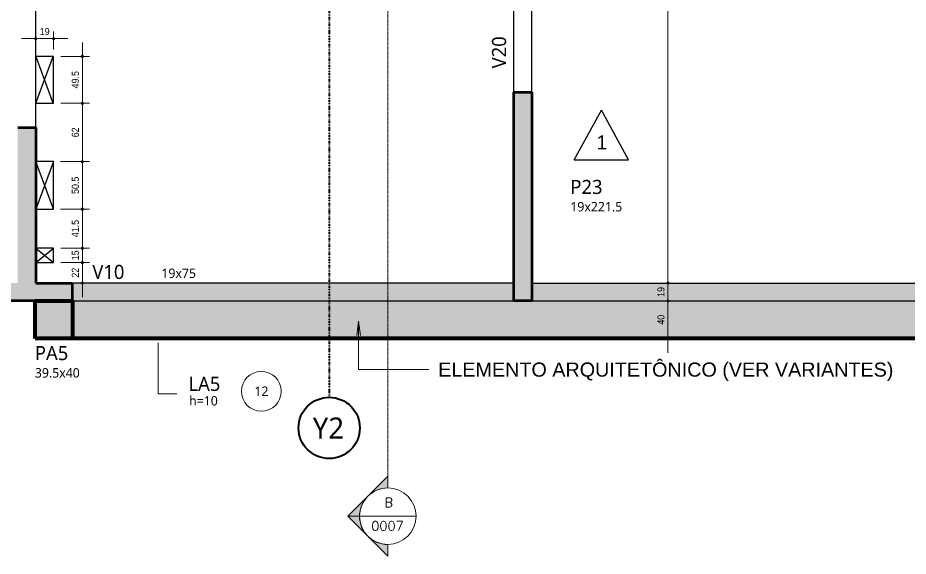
# Model space of a CAD drawing. Header units: centimetres. Extents: x -1981 to 73905, y -3196 to 88043.
# Drawn here: x -82 to 863, y -1187 to -615 of the extents above; entities that cross this region are included whole.
import ezdxf

# ---------------------------------------------------------------- set-up
doc = ezdxf.new("R2010")
doc.units = ezdxf.units.CM
doc.linetypes.add('Centro de 6 mm', pattern=[1.32, 0.6, -0.24, 0.24, -0.24])
doc.linetypes.add('Dash dot', pattern=[1.5875, 0.635, -0.47625, 0, -0.47625])
for name, color, linetype, lineweight in [('A-ANNO-DIMS', 7, 'Continuous', 9), ('A-ANNO-DIMS-50', 7, 'Continuous', 9), ('A-DETL-THIN', 7, 'Continuous', 25), ('A-FLOR', 7, 'Continuous', 25), ('A-FLOR-IDEN', 7, 'Continuous', 9), ('G-ANNO-SYMB', 7, 'Continuous', 9), ('G-ANNO-TEXT', 7, 'Continuous', 9), ('S-BEAM', 7, 'Continuous', 25), ('S-BEAM-IDEN', 7, 'Continuous', 9), ('S-COLS', 7, 'Continuous', 25), ('S-COLS-IDEN', 7, 'Continuous', 9), ('S-GRID', 7, 'Continuous', 9), ('S-GRID-IDEN', 7, 'Continuous', 9)]:
    doc.layers.add(name, color=color, linetype=linetype, lineweight=lineweight)
doc.layers.add('A-DETL', color=7, linetype='Continuous', lineweight=18, true_color=0x00a600)
doc.styles.add('Arial', font='arial.ttf', dxfattribs={"height": 15})
doc.styles.add('Arial_1', font='arial.ttf', dxfattribs={"width": 0.9, "height": 7.5})
doc.styles.add('Gadugi', font='gadugi.ttf', dxfattribs={"height": 15})
doc.styles.add('Gadugi_1', font='gadugi.ttf', dxfattribs={"height": 10})
doc.styles.add('Gadugi_3', font='gadugi.ttf', dxfattribs={"height": 22.5})
doc.styles.add('RomanD', font='romand__.ttf', dxfattribs={"height": 10})
doc.dimstyles.new('PED_1_5mm_ESQ', dxfattribs={"dimscale": 30.48, "dimtxt": 7.651945, "dimasz": 0.328084, "dimexe": 0.246063, "dimexo": 0.246063, "dimgap": 0.049213, "dimtad": 1, "dimdec": 1, "dimrnd": 0.5, "dimdsep": 46, "dimtxsty": 'Arial_1', "dimblk1": 'DOTSMALL', "dimblk2": 'DOTSMALL', "dimsah": 1, "dimcen": 0.09, "dimdle": 0.492126, "dimazin": 0, "dimtfac": 1, "dimtdec": 4, "dimtix": 1, "dimtmove": 0, "dimatfit": 3, "dimfxl": 1, "dimtvp": 1, "dimtolj": 1, "dimtzin": 0, "dimarcsym": 2})

# ---------------------------------------------------------------- blocks, each defined once
blk = doc.blocks.new('Corte - M_Cabeça do corte - Preenchida-2060824-PL G 001 - FORMA DO PAVIMENTO TIPO 2')
at = {"layer": 'G-ANNO-SYMB'}
h = blk.add_hatch(color=256, dxfattribs=at)
edge = h.paths.add_edge_path(flags=0)
edge.add_line((-0.6, 0.849), (-0.6, 0.6))
edge.add_arc((-0.6, 0), 0.6, 90, 135)
edge.add_line((-1.024, 0.424), (-0.6, 0.849))
h = blk.add_hatch(color=256, dxfattribs=at)
edge = h.paths.add_edge_path(flags=0)
edge.add_line((-0.6, 0.849), (-0.176, 0.424))
edge.add_arc((-0.6, 0), 0.6, 45, 90)
edge.add_line((-0.6, 0.6), (-0.6, 0.849))
h = blk.add_hatch(color=256, dxfattribs=at)
edge = h.paths.add_edge_path(flags=0)
edge.add_line((-1.449, 0), (-1.024, 0.424))
edge.add_arc((-0.6, 0), 0.6, 135, 180)
edge.add_line((-1.2, 0), (-1.449, 0))
h = blk.add_hatch(color=256, dxfattribs=at)
edge = h.paths.add_edge_path(flags=0)
edge.add_line((0.249, 0), (0, 0))
edge.add_arc((-0.6, 0), 0.6, 360, 405)
edge.add_line((-0.176, 0.424), (0.249, 0))
for p, q in [((-0.6, 0.849), (-1.449, 0)), ((-0.6, 0.849), (-1.024, 0.424)), ((-0.6, 0.849), (0.249, 0)), ((-0.6, 0.6), (-0.6, 0.849)), ((-0.6, 0.849), (-0.6, 0.6)), ((-0.176, 0.424), (-0.6, 0.849)), ((-1.024, 0.424), (-1.449, 0)), ((0.249, 0), (-0.176, 0.424)), ((-1.449, 0), (-1.2, 0)), ((0, 0), (0.249, 0)), ((-1.2, 0), (-1.449, 0)), ((0, 0), (0.249, 0))]:
    blk.add_line(p, q, dxfattribs=at)
for start, end in [(360, 180), (90, 135), (45, 90), (135, 180), (360, 45), (180, 360)]:
    blk.add_arc((-0.6, 0), 0.6, start, end, dxfattribs=at)
blk = doc.blocks.new('PED_TAG_LAJE_R03 - TÍTULO_ESPESSURA_REBAIXO _LADO_-2582900-PL G 001 - FORMA DO PAVIMENTO TIPO 2')
at = {"layer": 'A-FLOR-IDEN'}
blk.add_circle((1.073, 0), 0.421, dxfattribs=at)
blk = doc.blocks.new('Eixo - Y2-2173031-PL G 001 - FORMA DO PAVIMENTO TIPO 2')
at = {"layer": 'S-GRID-IDEN', "color": 40, "lineweight": 35, "true_color": 0xffc000}
blk.add_circle((0, 0), 0.65, dxfattribs=at)
blk = doc.blocks.new('DIMBLOCK51-PL G 001 - FORMA DO PAVIMENTO TIPO 2')
at = {"layer": 'A-ANNO-DIMS-50'}
h = blk.add_hatch(color=256, dxfattribs=at)
edge = h.paths.add_edge_path(flags=0)
edge.add_arc((607.7, -915.95), 1.25, 0, 360)
h = blk.add_hatch(color=256, dxfattribs=at)
edge = h.paths.add_edge_path(flags=0)
edge.add_arc((607.7, -955.95), 1.25, 0, 360)
for p, q in [((613.43, -915.95), (600.2, -915.95)), ((607.7, -970.95), (607.7, -915.95)), ((607.7, -915.95), (613.43, -915.95)), ((613.43, -955.95), (600.2, -955.95)), ((607.7, -955.95), (613.43, -955.95))]:
    blk.add_line(p, q, dxfattribs=at)
for centre in [(607.7, -915.95), (607.7, -955.95)]:
    blk.add_circle(centre, 1.25, dxfattribs=at)
at = {"layer": 'A-ANNO-DIMS-50', "color": 0, "insert": (596.46, -941.13), "char_height": 7.5, "width": 12.4315, "attachment_point": 1, "rotation": 90, "line_spacing_factor": 0.941778, "style": 'Arial_1'}
blk.add_mtext('40', dxfattribs=at)
blk = doc.blocks.new('_DotSmall')
at = {"color": 0, "linetype": 'ByBlock', "const_width": 0.5}
blk.add_lwpolyline([(-0.0625, 0, 1), (0.0625, 0, 1)], format="xyb", close=True, dxfattribs=at)
blk = doc.blocks.new('DIMBLOCK52-PL G 001 - FORMA DO PAVIMENTO TIPO 2')
at = {"layer": 'A-ANNO-DIMS-50'}
h = blk.add_hatch(color=256, dxfattribs=at)
edge = h.paths.add_edge_path(flags=0)
edge.add_arc((607.7, -896.95), 1.25, 0, 360)
h = blk.add_hatch(color=256, dxfattribs=at)
edge = h.paths.add_edge_path(flags=0)
edge.add_arc((607.7, -915.95), 1.25, 0, 360)
for p, q in [((613.43, -896.95), (600.2, -896.95)), ((607.7, -915.95), (607.7, -896.95)), ((607.7, -896.95), (613.43, -896.95)), ((613.43, -915.95), (600.2, -915.95)), ((607.7, -915.95), (613.43, -915.95))]:
    blk.add_line(p, q, dxfattribs=at)
for centre in [(607.7, -896.95), (607.7, -915.95)]:
    blk.add_circle(centre, 1.25, dxfattribs=at)
at = {"layer": 'A-ANNO-DIMS-50', "color": 0, "insert": (596.46, -911.63), "char_height": 7.5, "width": 12.4315, "attachment_point": 1, "rotation": 90, "line_spacing_factor": 0.941778, "style": 'Arial_1'}
blk.add_mtext('19', dxfattribs=at)
blk = doc.blocks.new('DIMBLOCK53-PL G 001 - FORMA DO PAVIMENTO TIPO 2')
at = {"layer": 'A-ANNO-DIMS-50'}
h = blk.add_hatch(color=256, dxfattribs=at)
edge = h.paths.add_edge_path(flags=0)
edge.add_arc((607.7, -200.88), 1.25, 0, 360)
h = blk.add_hatch(color=256, dxfattribs=at)
edge = h.paths.add_edge_path(flags=0)
edge.add_arc((607.7, -896.95), 1.25, 0, 360)
for p, q in [((613.43, -200.88), (600.2, -200.88)), ((607.7, -896.95), (607.7, -200.88)), ((607.7, -200.88), (613.43, -200.88)), ((613.43, -896.95), (600.2, -896.95)), ((607.7, -896.95), (613.43, -896.95))]:
    blk.add_line(p, q, dxfattribs=at)
for centre in [(607.7, -200.88), (607.7, -896.95)]:
    blk.add_circle(centre, 1.25, dxfattribs=at)
at = {"layer": 'A-ANNO-DIMS-50', "color": 0, "insert": (596.46, -556.68), "char_height": 7.5, "width": 18.6472, "attachment_point": 1, "rotation": 90, "line_spacing_factor": 0.941778, "style": 'Arial_1'}
blk.add_mtext('696', dxfattribs=at)
blk = doc.blocks.new('DIMBLOCK214-PL G 001 - FORMA DO PAVIMENTO TIPO 2')
at = {"layer": 'A-ANNO-DIMS-50'}
h = blk.add_hatch(color=256, dxfattribs=at)
edge = h.paths.add_edge_path(flags=0)
edge.add_arc((-13.84, -875.17), 1.25, 0, 360)
h = blk.add_hatch(color=256, dxfattribs=at)
edge = h.paths.add_edge_path(flags=0)
edge.add_arc((-13.84, -896.95), 1.25, 0, 360)
for p, q in [((-36.85, -875.17), (-6.34, -875.17)), ((-13.84, -875.17), (-36.85, -875.17)), ((-13.84, -911.95), (-13.84, -875.17)), ((-17.1, -896.95), (-6.34, -896.95)), ((-13.84, -896.95), (-17.1, -896.95))]:
    blk.add_line(p, q, dxfattribs=at)
for centre in [(-13.84, -875.17), (-13.84, -896.95)]:
    blk.add_circle(centre, 1.25, dxfattribs=at)
at = {"layer": 'A-ANNO-DIMS-50', "color": 0, "insert": (-25.07, -891.24), "char_height": 7.5, "width": 12.4315, "attachment_point": 1, "rotation": 90, "line_spacing_factor": 0.941778, "style": 'Arial_1'}
blk.add_mtext('22', dxfattribs=at)
blk = doc.blocks.new('DIMBLOCK215-PL G 001 - FORMA DO PAVIMENTO TIPO 2')
at = {"layer": 'A-ANNO-DIMS-50'}
h = blk.add_hatch(color=256, dxfattribs=at)
edge = h.paths.add_edge_path(flags=0)
edge.add_arc((-13.84, -859.98), 1.25, 0, 360)
h = blk.add_hatch(color=256, dxfattribs=at)
edge = h.paths.add_edge_path(flags=0)
edge.add_arc((-13.84, -875.17), 1.25, 0, 360)
for p, q in [((-36.85, -859.98), (-6.34, -859.98)), ((-13.84, -859.98), (-36.85, -859.98)), ((-13.84, -875.17), (-13.84, -859.98)), ((-36.85, -875.17), (-6.34, -875.17)), ((-13.84, -875.17), (-36.85, -875.17))]:
    blk.add_line(p, q, dxfattribs=at)
for centre in [(-13.84, -859.98), (-13.84, -875.17)]:
    blk.add_circle(centre, 1.25, dxfattribs=at)
at = {"layer": 'A-ANNO-DIMS-50', "color": 0, "insert": (-25.07, -872.76), "char_height": 7.5, "width": 12.4315, "attachment_point": 1, "rotation": 90, "line_spacing_factor": 0.941778, "style": 'Arial_1'}
blk.add_mtext('15', dxfattribs=at)
blk = doc.blocks.new('DIMBLOCK216-PL G 001 - FORMA DO PAVIMENTO TIPO 2')
at = {"layer": 'A-ANNO-DIMS-50'}
h = blk.add_hatch(color=256, dxfattribs=at)
edge = h.paths.add_edge_path(flags=0)
edge.add_arc((-13.84, -818.55), 1.25, 0, 360)
h = blk.add_hatch(color=256, dxfattribs=at)
edge = h.paths.add_edge_path(flags=0)
edge.add_arc((-13.84, -859.98), 1.25, 0, 360)
for p, q in [((-37.1, -818.55), (-6.34, -818.55)), ((-13.84, -818.55), (-37.1, -818.55)), ((-13.84, -859.98), (-13.84, -818.55)), ((-36.85, -859.98), (-6.34, -859.98)), ((-13.84, -859.98), (-36.85, -859.98))]:
    blk.add_line(p, q, dxfattribs=at)
for centre in [(-13.84, -818.55), (-13.84, -859.98)]:
    blk.add_circle(centre, 1.25, dxfattribs=at)
at = {"layer": 'A-ANNO-DIMS-50', "color": 0, "insert": (-25.07, -848.33), "char_height": 7.5, "width": 21.7551, "attachment_point": 1, "rotation": 90, "line_spacing_factor": 0.941778, "style": 'Arial_1'}
blk.add_mtext('41.5', dxfattribs=at)
blk = doc.blocks.new('DIMBLOCK217-PL G 001 - FORMA DO PAVIMENTO TIPO 2')
at = {"layer": 'A-ANNO-DIMS-50'}
h = blk.add_hatch(color=256, dxfattribs=at)
edge = h.paths.add_edge_path(flags=0)
edge.add_arc((-13.84, -768.13), 1.25, 0, 360)
h = blk.add_hatch(color=256, dxfattribs=at)
edge = h.paths.add_edge_path(flags=0)
edge.add_arc((-13.84, -818.55), 1.25, 0, 360)
for p, q in [((-37.1, -768.13), (-6.34, -768.13)), ((-13.84, -768.13), (-37.1, -768.13)), ((-13.84, -818.55), (-13.84, -768.13)), ((-37.1, -818.55), (-6.34, -818.55)), ((-13.84, -818.55), (-37.1, -818.55))]:
    blk.add_line(p, q, dxfattribs=at)
for centre in [(-13.84, -768.13), (-13.84, -818.55)]:
    blk.add_circle(centre, 1.25, dxfattribs=at)
at = {"layer": 'A-ANNO-DIMS-50', "color": 0, "insert": (-25.07, -802.4), "char_height": 7.5, "width": 21.7551, "attachment_point": 1, "rotation": 90, "line_spacing_factor": 0.941778, "style": 'Arial_1'}
blk.add_mtext('50.5', dxfattribs=at)
blk = doc.blocks.new('DIMBLOCK218-PL G 001 - FORMA DO PAVIMENTO TIPO 2')
at = {"layer": 'A-ANNO-DIMS-50'}
h = blk.add_hatch(color=256, dxfattribs=at)
edge = h.paths.add_edge_path(flags=0)
edge.add_arc((-13.84, -706.07), 1.25, 0, 360)
h = blk.add_hatch(color=256, dxfattribs=at)
edge = h.paths.add_edge_path(flags=0)
edge.add_arc((-13.84, -768.13), 1.25, 0, 360)
for p, q in [((-36.85, -706.07), (-6.34, -706.07)), ((-13.84, -706.07), (-36.85, -706.07)), ((-13.84, -768.13), (-13.84, -706.07)), ((-37.1, -768.13), (-6.34, -768.13)), ((-13.84, -768.13), (-37.1, -768.13))]:
    blk.add_line(p, q, dxfattribs=at)
for centre in [(-13.84, -706.07), (-13.84, -768.13)]:
    blk.add_circle(centre, 1.25, dxfattribs=at)
at = {"layer": 'A-ANNO-DIMS-50', "color": 0, "insert": (-25.07, -742.28), "char_height": 7.5, "width": 12.4315, "attachment_point": 1, "rotation": 90, "line_spacing_factor": 0.941778, "style": 'Arial_1'}
blk.add_mtext('62', dxfattribs=at)
blk = doc.blocks.new('DIMBLOCK219-PL G 001 - FORMA DO PAVIMENTO TIPO 2')
at = {"layer": 'A-ANNO-DIMS-50'}
h = blk.add_hatch(color=256, dxfattribs=at)
edge = h.paths.add_edge_path(flags=0)
edge.add_arc((-13.84, -656.52), 1.25, 0, 360)
h = blk.add_hatch(color=256, dxfattribs=at)
edge = h.paths.add_edge_path(flags=0)
edge.add_arc((-13.84, -706.07), 1.25, 0, 360)
for p, q in [((-13.84, -706.07), (-13.84, -641.52)), ((-36.85, -656.52), (-6.34, -656.52)), ((-13.84, -656.52), (-36.85, -656.52)), ((-36.85, -706.07), (-6.34, -706.07)), ((-13.84, -706.07), (-36.85, -706.07))]:
    blk.add_line(p, q, dxfattribs=at)
for centre in [(-13.84, -656.52), (-13.84, -706.07)]:
    blk.add_circle(centre, 1.25, dxfattribs=at)
at = {"layer": 'A-ANNO-DIMS-50', "color": 0, "insert": (-25.07, -690.36), "char_height": 7.5, "width": 21.7551, "attachment_point": 1, "rotation": 90, "line_spacing_factor": 0.941778, "style": 'Arial_1'}
blk.add_mtext('49.5', dxfattribs=at)
blk = doc.blocks.new('DIMBLOCK220-PL G 001 - FORMA DO PAVIMENTO TIPO 2')
at = {"layer": 'A-ANNO-DIMS-50'}
h = blk.add_hatch(color=256, dxfattribs=at)
edge = h.paths.add_edge_path(flags=0)
edge.add_arc((-63.35, -637.48), 1.25, 0, 360)
h = blk.add_hatch(color=256, dxfattribs=at)
edge = h.paths.add_edge_path(flags=0)
edge.add_arc((-44.35, -637.48), 1.25, 0, 360)
for p, q in [((-63.35, -643.21), (-63.35, -629.98)), ((-44.35, -649.02), (-44.35, -629.98)), ((-78.35, -637.48), (-29.35, -637.48)), ((-63.35, -637.48), (-63.35, -643.21)), ((-44.35, -637.48), (-44.35, -649.02))]:
    blk.add_line(p, q, dxfattribs=at)
for centre in [(-63.35, -637.48), (-44.35, -637.48)]:
    blk.add_circle(centre, 1.25, dxfattribs=at)
at = {"layer": 'A-ANNO-DIMS-50', "color": 0, "insert": (-59.03, -626.24), "char_height": 7.5, "width": 12.4315, "attachment_point": 1, "line_spacing_factor": 0.941778, "style": 'Arial_1'}
blk.add_mtext('19', dxfattribs=at)

msp = doc.modelspace()

# ---------------------------------------------------------------- hatches: boundary and pattern name
at = {"layer": 'A-FLOR', "true_color": 0xffffcc}
msp.add_hatch(color=7, dxfattribs=at).paths.add_polyline_path([(-24.35, -955.95), (930.15, -955.95), (930.15, -915.95), (-24.35, -915.95)], flags=0)
at = {"layer": 'S-BEAM', "true_color": 0xffffcc}
for points in [[(-24.6, -915.95), (444.15, -915.95), (444.15, -896.95), (-24.6, -896.95)], [(931.9, -915.95), (931.9, -896.95), (463.15, -896.95), (463.15, -915.95), (609.52, -915.95)]]:
    msp.add_hatch(color=7, dxfattribs=at).paths.add_polyline_path(points, flags=0)
at = {"layer": 'S-COLS', "true_color": 0x808080}
for points in [[(463.15, -915.95), (463.15, -694.48), (444.15, -694.48), (444.15, -915.95)], [(-561.59, -915.95), (-24.6, -915.95), (-24.6, -896.95), (-63.35, -896.95), (-63.35, -731.83), (-82.35, -731.83), (-82.35, -896.95), (-503.86, -896.95), (-503.86, -731.83), (-522.86, -731.83), (-522.86, -896.95), (-561.59, -896.95)], [(-24.35, -955.95), (-24.35, -915.95), (-63.85, -915.95), (-63.85, -955.95)]]:
    msp.add_hatch(color=8, dxfattribs=at).paths.add_polyline_path(points, flags=0)

# ---------------------------------------------------------------- linework, layer by layer
at = {"layer": 'A-DETL', "color": 7}
for p, q in [((66.44, -960.42), (66.44, -1014.42)), ((66.44, -1014.42), (86.44, -1014.42))]:
    msp.add_line(p, q, dxfattribs=at)
at = {"layer": 'A-DETL-THIN'}
for p, q in [((-63.35, -706.07), (-44.92, -656.52)), ((-63.35, -656.52), (-45.05, -705.73)), ((-44.6, -768.13), (-63.35, -818.55)), ((-44.6, -818.55), (-63.35, -768.13)), ((-63.35, -875.17), (-44.35, -859.98)), ((-63.35, -859.98), (-44.35, -875.17))]:
    msp.add_line(p, q, dxfattribs=at)
at = {"layer": 'A-DETL-THIN', "color": 1, "true_color": 0xff0000}
for p, q in [((508.2, -766.04), (537, -713.4)), ((565.81, -766.04), (537, -713.4)), ((508.2, -766.04), (565.81, -766.04))]:
    msp.add_line(p, q, dxfattribs=at)
at = {"layer": 'A-FLOR'}
for p, q in [((-44.35, -656.52), (-63.35, -656.52)), ((-44.35, -706.07), (-44.35, -656.52)), ((-63.35, -706.07), (-44.35, -706.07)), ((-44.6, -768.13), (-63.35, -768.13)), ((-44.6, -818.55), (-44.6, -768.13)), ((-63.35, -818.55), (-44.6, -818.55)), ((-44.35, -859.98), (-63.35, -859.98)), ((-44.35, -875.17), (-44.35, -859.98)), ((-63.35, -875.17), (-44.35, -875.17))]:
    msp.add_line(p, q, dxfattribs=at)
at = {"layer": 'A-FLOR', "color": 190, "lineweight": 70, "true_color": 0x8000ff}
msp.add_line((930.15, -955.95), (-24.35, -955.95), dxfattribs=at)
at = {"layer": 'G-ANNO-SYMB', "linetype": 'Centro de 6 mm'}
msp.add_line((310.31, -1114.45), (310.31, 800.92), dxfattribs=at)
at = {"layer": 'G-ANNO-SYMB'}
msp.add_line((280.31, -1144.45), (340.31, -1144.45), dxfattribs=at)
at = {"layer": 'G-ANNO-TEXT'}
for p, q in [((279.41, -937.56), (277.44, -952.56)), ((279.41, -937.56), (281.39, -952.56)), ((279.41, -937.56), (279.41, -988.82)), ((279.41, -988.82), (353.83, -988.82))]:
    msp.add_line(p, q, dxfattribs=at)
at = {"layer": 'S-BEAM'}
for p, q in [((444.15, -694.48), (444.15, -389.38)), ((463.15, -694.48), (463.15, -389.38)), ((-63.35, -731.83), (-63.35, -455.88)), ((444.15, -896.95), (-24.6, -896.95)), ((463.15, -896.95), (931.9, -896.95)), ((-24.35, -915.95), (444.15, -915.95)), ((463.15, -915.95), (931.9, -915.95))]:
    msp.add_line(p, q, dxfattribs=at)
at = {"layer": 'S-COLS', "lineweight": 50}
for p, q in [((444.15, -915.95), (444.15, -694.48)), ((444.15, -694.48), (463.15, -694.48)), ((463.15, -694.48), (463.15, -915.95)), ((-82.35, -731.83), (-63.35, -731.83)), ((-63.35, -731.83), (-63.35, -896.95)), ((-63.35, -896.95), (-24.6, -896.95)), ((-24.6, -896.95), (-24.6, -915.95)), ((-24.6, -915.95), (-561.59, -915.95)), ((463.15, -915.95), (444.15, -915.95))]:
    msp.add_line(p, q, dxfattribs=at)
at = {"layer": 'S-COLS', "color": 190, "lineweight": 70, "true_color": 0x8000ff}
for p, q in [((-63.85, -955.95), (-63.85, -915.95)), ((-63.85, -915.95), (-24.35, -915.95)), ((-24.35, -915.95), (-24.35, -955.95)), ((-24.35, -955.95), (-63.85, -955.95))]:
    msp.add_line(p, q, dxfattribs=at)
at = {"layer": 'S-GRID', "color": 40, "linetype": 'Dash dot', "lineweight": 35, "true_color": 0xffc000}
msp.add_line((248.14, 890.4), (248.14, -1018.23), dxfattribs=at)

# ---------------------------------------------------------------- block references
at = {"layer": 'A-FLOR-IDEN', "xscale": 49.99999999999998, "yscale": 49.99999999999998, "zscale": 49.99999999999998}
msp.add_blockref('PED_TAG_LAJE_R03 - TÍTULO_ESPESSURA_REBAIXO _LADO_-2582900-PL G 001 - FORMA DO PAVIMENTO TIPO 2', (122.44, -1011.89), dxfattribs=at)
at = {"layer": 'G-ANNO-SYMB', "xscale": 49.99999999999998, "yscale": 49.99999999999998, "zscale": 49.99999999999998, "rotation": 90}
msp.add_blockref('Corte - M_Cabeça do corte - Preenchida-2060824-PL G 001 - FORMA DO PAVIMENTO TIPO 2', (310.31, -1114.45), dxfattribs=at)
at = {"layer": 'S-GRID-IDEN', "color": 40, "true_color": 0xffc000, "xscale": 49.99999999999998, "yscale": 49.99999999999998, "zscale": 49.99999999999998, "rotation": 180}
msp.add_blockref('Eixo - Y2-2173031-PL G 001 - FORMA DO PAVIMENTO TIPO 2', (248.14, -1050.73), dxfattribs=at)

# ---------------------------------------------------------------- texts
at = {"layer": 'A-FLOR-IDEN', "attachment_point": 1}
for s, insert, char_height, width, style in [('LA5', (98.73, -996.45), 15, 42.4894, 'Gadugi'), ('12', (168.79, -1006.78), 10, 18.4388, 'Gadugi_1'), ('h=10', (99.51, -1016.93), 10, 39.6835, 'Gadugi_1')]:
    msp.add_mtext(s, dxfattribs=dict(at, insert=insert, char_height=char_height, width=width, style=style))
at = {"layer": 'G-ANNO-SYMB', "char_height": 10, "attachment_point": 1, "style": 'RomanD'}
for s, insert, width in [('B', (306.75, -1124.83), 11.2236), ('0007', (292.85, -1149.77), 44.8945)]:
    msp.add_mtext(s, dxfattribs=dict(at, insert=insert, width=width))
at = {"layer": 'G-ANNO-TEXT', "color": 1, "true_color": 0xff0000, "insert": (531.73, -740.15), "char_height": 15, "width": 14.4304, "attachment_point": 1, "style": 'Arial'}
msp.add_mtext('1', dxfattribs=at)
at = {"layer": 'G-ANNO-TEXT', "insert": (363.83, -981.32), "char_height": 15, "width": 594.4513, "attachment_point": 1, "style": 'Arial'}
msp.add_mtext('ELEMENTO ARQUITETÔNICO (VER VARIANTES)', dxfattribs=at)
at = {"layer": 'S-BEAM-IDEN', "insert": (420.88, -669.15), "char_height": 15, "width": 44.0928, "attachment_point": 1, "rotation": 90, "style": 'Gadugi'}
msp.add_mtext('V20', dxfattribs=at)
at = {"layer": 'S-BEAM-IDEN', "attachment_point": 1}
for s, insert, char_height, width, style in [('V10', (-3.27, -877.68), 15, 44.0928, 'Gadugi'), ('19x75', (70.03, -881.61), 10, 44.8945, 'Gadugi_1')]:
    msp.add_mtext(s, dxfattribs=dict(at, insert=insert, char_height=char_height, width=width, style=style))
at = {"layer": 'S-COLS-IDEN', "attachment_point": 1}
for s, insert, char_height, width, style in [('P23', (504.07, -787.45), 15, 42.4894, 'Gadugi'), ('19x221.5', (504.07, -810.94), 10, 66.9409, 'Gadugi_1'), ('PA5', (-64.23, -963.78), 15, 44.8945, 'Gadugi'), ('39.5x40', (-64.23, -987.27), 10, 57.7215, 'Gadugi_1')]:
    msp.add_mtext(s, dxfattribs=dict(at, insert=insert, char_height=char_height, width=width, style=style))
at = {"layer": 'S-GRID-IDEN', "color": 40, "true_color": 0xffc000, "insert": (230.62, -1039.69), "char_height": 22.5, "width": 42.0886, "attachment_point": 1, "style": 'Gadugi_3'}
msp.add_mtext('Y2', dxfattribs=at)

# ---------------------------------------------------------------- dimensions: what is measured, and where the dimension line sits
at = {"layer": 'A-ANNO-DIMS'}
for base, p1, p2, override, picture, middle in [((607.7, -200.88), (605.93, -896.95), (605.93, -200.88), {"dimpost": '<>', "dimfxl": 696.068759}, 'DIMBLOCK53-PL G 001 - FORMA DO PAVIMENTO TIPO 2', (602.37, -548.92)), ((-13.837, -656.5179), (-44.352, -706.0709), (-44.352, -656.5179), {"dimpost": '<>', "dimfxl": 49.553011}, 'DIMBLOCK219-PL G 001 - FORMA DO PAVIMENTO TIPO 2', (-19.1663, -681.2944)), ((-13.84, -706.07), (-44.6, -768.13), (-44.35, -706.07), {"dimpost": '<>', "dimfxl": 62.058777}, 'DIMBLOCK218-PL G 001 - FORMA DO PAVIMENTO TIPO 2', (-19.17, -737.1)), ((-13.84, -768.13), (-44.6, -818.55), (-44.6, -768.13), {"dimpost": '<>', "dimfxl": 50.416873}, 'DIMBLOCK217-PL G 001 - FORMA DO PAVIMENTO TIPO 2', (-19.17, -793.34)), ((-13.84, -818.55), (-44.35, -859.98), (-44.6, -818.55), {"dimpost": '<>', "dimfxl": 41.434266}, 'DIMBLOCK216-PL G 001 - FORMA DO PAVIMENTO TIPO 2', (-19.17, -839.26)), ((-13.84, -859.98), (-44.35, -875.17), (-44.35, -859.98), {"dimpost": '<>', "dimfxl": 15.192007}, 'DIMBLOCK215-PL G 001 - FORMA DO PAVIMENTO TIPO 2', (-19.17, -867.58)), ((-13.84, -875.17), (-24.6, -896.95), (-44.35, -875.17), {"dimpost": '<>', "dimfxl": 29.399565}, 'DIMBLOCK214-PL G 001 - FORMA DO PAVIMENTO TIPO 2', (-19.1, -886.06)), ((607.7, -896.95), (605.93, -915.95), (605.93, -896.95), {"dimpost": '<>', "dimfxl": 19}, 'DIMBLOCK52-PL G 001 - FORMA DO PAVIMENTO TIPO 2', (602.37, -906.45)), ((607.7, -915.95), (605.93, -955.95), (605.93, -915.95), {"dimpost": '<>', "dimfxl": 40}, 'DIMBLOCK51-PL G 001 - FORMA DO PAVIMENTO TIPO 2', (602.37, -935.95))]:
    dim = msp.add_linear_dim(base=base, p1=p1, p2=p2, angle=90, dimstyle='PED_1_5mm_ESQ', override=override, dxfattribs=at)
    dim.commit()
    dim.dimension.update_dxf_attribs({"geometry": picture, "text_midpoint": middle})
dim = msp.add_linear_dim(base=(-44.35, -637.48), p1=(-63.35, -635.71), p2=(-44.35, -656.52), dimstyle='PED_1_5mm_ESQ', override={"dimpost": '<>', "dimfxl": 28.17298}, dxfattribs=at)
dim.commit()
dim.dimension.update_dxf_attribs({"geometry": 'DIMBLOCK220-PL G 001 - FORMA DO PAVIMENTO TIPO 2', "text_midpoint": (-53.85, -632.15)})

doc.saveas('drawing.dxf')
